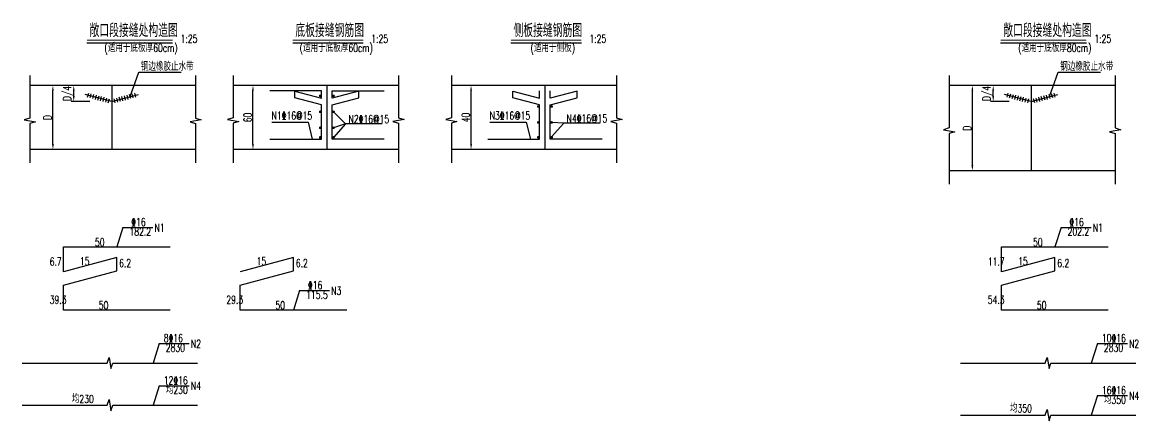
# Model space of a CAD drawing. Header units: millimetres. Extents: x 9472 to 214973, y -2225 to 22564.
# Drawn here: x 14401 to 15447, y 21599 to 21973 of the extents above; entities that cross this region are included whole.
import ezdxf

# ---------------------------------------------------------------- set-up
doc = ezdxf.new("R2010")
doc.units = ezdxf.units.MM
doc.header["$LTSCALE"] = 0.3
doc.header["$MEASUREMENT"] = 0
for name, color, linetype in [('文字', 7, 'Continuous'), ('轮廓线', 1, 'Continuous'), ('钢筋', 1, 'Continuous')]:
    doc.layers.add(name, color=color, linetype=linetype)
doc.styles.get("Standard").update_dxf_attribs({"font": 'simplex1.shx', "width": 0.7, "bigfont": 'hztxt.shx'})
doc.dimstyles.new('25', dxfattribs={"dimscale": 2.5, "dimtxt": 3, "dimasz": 2, "dimexe": 1, "dimexo": 1, "dimgap": 0.5, "dimtad": 1, "dimdec": 1, "dimdsep": 46, "dimtxsty": 'Standard', "dimcen": 0.5, "dimadec": 0, "dimazin": 0, "dimtfac": 1, "dimtdec": 1, "dimtofl": 0, "dimtmove": 2, "dimatfit": 3, "dimfxl": 0, "dimtolj": 1, "dimtzin": 0, "dimarcsym": 0})

# ---------------------------------------------------------------- blocks, each defined once
blk = doc.blocks.new('*D58')
at = {"color": 0, "lineweight": -2}
for p, q in [((14444.3, 21913.7), (14426.8, 21913.7)), ((14429.3, 21858.7), (14429.3, 21908.7)), ((14444.3, 21853.7), (14426.8, 21853.7))]:
    blk.add_line(p, q, dxfattribs=at)
at = {"color": 0}
for points in [[(14428.5, 21908.7), (14430.2, 21908.7), (14429.3, 21913.7)], [(14428.5, 21858.7), (14430.2, 21858.7), (14429.3, 21853.7)]]:
    blk.add_solid(points, dxfattribs=at)
at = {"color": 0, "insert": (14424.3, 21883.7), "char_height": 7.5, "attachment_point": 5, "rotation": 90}
blk.add_mtext('\\A1;D', dxfattribs=at)
blk = doc.blocks.new('*D59')
at = {"color": 0, "lineweight": -2}
for p, q in [((14631.8, 21913.7), (14614.3, 21913.7)), ((14616.8, 21858.7), (14616.8, 21908.7)), ((14631.8, 21853.7), (14614.3, 21853.7))]:
    blk.add_line(p, q, dxfattribs=at)
at = {"color": 0}
for points in [[(14615.9, 21908.7), (14617.6, 21908.7), (14616.8, 21913.7)], [(14615.9, 21858.7), (14617.6, 21858.7), (14616.8, 21853.7)]]:
    blk.add_solid(points, dxfattribs=at)
at = {"color": 0, "insert": (14611.8, 21883.7), "char_height": 7.5, "attachment_point": 5, "rotation": 90}
blk.add_mtext('\\A1;60', dxfattribs=at)
blk = doc.blocks.new('*D60')
at = {"color": 0, "lineweight": -2}
for p, q in [((14463.8, 21913.7), (14446.3, 21913.7)), ((14448.8, 21903.7), (14448.8, 21908.7)), ((14463.8, 21898.7), (14446.3, 21898.7))]:
    blk.add_line(p, q, dxfattribs=at)
at = {"color": 0}
for points in [[(14448, 21908.7), (14449.7, 21908.7), (14448.8, 21913.7)], [(14448, 21903.7), (14449.7, 21903.7), (14448.8, 21898.7)]]:
    blk.add_solid(points, dxfattribs=at)
at = {"color": 0, "insert": (14443.8, 21906.2), "char_height": 7.5, "attachment_point": 5, "rotation": 90}
blk.add_mtext('\\A1;D/4', dxfattribs=at)
blk = doc.blocks.new('点筋')
at = {"layer": '钢筋', "const_width": 1.25}
blk.add_lwpolyline([(-0.625, 0, 1), (0.625, 0, 1)], format="xyb", close=True, dxfattribs=at)
blk = doc.blocks.new('*D61')
at = {"color": 0, "lineweight": -2}
for p, q in [((15305.9, 21913.7), (15288.4, 21913.7)), ((15290.9, 21838.7), (15290.9, 21908.7)), ((15305.9, 21833.7), (15288.4, 21833.7))]:
    blk.add_line(p, q, dxfattribs=at)
at = {"color": 0}
for points in [[(15290, 21908.7), (15291.7, 21908.7), (15290.9, 21913.7)], [(15290, 21838.7), (15291.7, 21838.7), (15290.9, 21833.7)]]:
    blk.add_solid(points, dxfattribs=at)
at = {"color": 0, "insert": (15285.9, 21873.7), "char_height": 7.5, "attachment_point": 5, "rotation": 90}
blk.add_mtext('\\A1;D', dxfattribs=at)
blk = doc.blocks.new('*D63')
at = {"color": 0, "lineweight": -2}
for p, q in [((15325.4, 21913.7), (15307.9, 21913.7)), ((15310.4, 21903.7), (15310.4, 21908.7)), ((15325.4, 21898.7), (15307.9, 21898.7))]:
    blk.add_line(p, q, dxfattribs=at)
at = {"color": 0}
for points in [[(15309.5, 21908.7), (15311.2, 21908.7), (15310.4, 21913.7)], [(15309.5, 21903.7), (15311.2, 21903.7), (15310.4, 21898.7)]]:
    blk.add_solid(points, dxfattribs=at)
at = {"color": 0, "insert": (15305.4, 21906.2), "char_height": 7.5, "attachment_point": 5, "rotation": 90}
blk.add_mtext('\\A1;D/4', dxfattribs=at)
blk = doc.blocks.new('*D65')
at = {"color": 0, "lineweight": -2}
for p, q in [((14836.1, 21913.7), (14818.6, 21913.7)), ((14821.1, 21858.7), (14821.1, 21908.7)), ((14836.1, 21853.7), (14818.6, 21853.7))]:
    blk.add_line(p, q, dxfattribs=at)
at = {"color": 0}
for points in [[(14820.3, 21908.7), (14822, 21908.7), (14821.1, 21913.7)], [(14820.3, 21858.7), (14822, 21858.7), (14821.1, 21853.7)]]:
    blk.add_solid(points, dxfattribs=at)
at = {"color": 0, "insert": (14816.1, 21883.7), "char_height": 7.5, "attachment_point": 5, "rotation": 90}
blk.add_mtext('\\A1;40', dxfattribs=at)

msp = doc.modelspace()

# ---------------------------------------------------------------- linework, layer by layer
for p, q in [((14461.17, 21953.77), (14541.49, 21953.77)), ((14654.03, 21953.77), (14720.16, 21953.77)), ((14858.41, 21953.77), (14924.53, 21953.77)), ((15317.37, 21953.77), (15397.7, 21953.77)), ((14501.7, 21903.28), (14509.86, 21926.08)), ((14509.86, 21926.08), (14549.49, 21926.08)), ((15363.24, 21903.28), (15371.4, 21926.08)), ((15371.4, 21926.08), (15411.03, 21926.08)), ((14563.03, 21913.65), (14407.59, 21913.65)), ((14461.85, 21902.64), (14462.88, 21906.5)), ((14464.26, 21901.99), (14465.3, 21905.86)), ((14466.68, 21901.35), (14467.71, 21905.21)), ((14469.09, 21900.7), (14470.13, 21904.56)), ((14499.81, 21900.7), (14498.77, 21904.56)), ((14502.22, 21901.35), (14501.19, 21905.21)), ((14504.64, 21901.99), (14503.6, 21905.86)), ((14507.05, 21902.64), (14506.02, 21906.5)), ((14753.14, 21913.65), (14598.3, 21913.65)), ((14957.52, 21913.65), (14802.67, 21913.65)), ((15424.57, 21913.65), (15269.13, 21913.65)), ((15323.39, 21902.64), (15324.42, 21906.5)), ((15325.8, 21901.99), (15326.84, 21905.86)), ((15328.22, 21901.35), (15329.25, 21905.21)), ((15330.63, 21900.7), (15331.67, 21904.56)), ((15361.35, 21900.7), (15360.31, 21904.56)), ((15363.76, 21901.35), (15362.73, 21905.21)), ((15366.18, 21901.99), (15365.14, 21905.86)), ((15368.59, 21902.64), (15367.56, 21906.5)), ((14471.51, 21900.05), (14472.54, 21903.92)), ((14473.92, 21899.4), (14474.96, 21903.27)), ((14476.34, 21898.76), (14477.37, 21902.62)), ((14478.75, 21898.11), (14479.79, 21901.97)), ((14481.17, 21897.46), (14482.2, 21901.33)), ((14487.73, 21897.46), (14486.7, 21901.33)), ((14490.15, 21898.11), (14489.11, 21901.97)), ((14492.56, 21898.76), (14491.53, 21902.62)), ((14494.98, 21899.4), (14493.94, 21903.27)), ((14497.39, 21900.05), (14496.36, 21903.92)), ((15333.05, 21900.05), (15334.08, 21903.92)), ((15335.46, 21899.4), (15336.5, 21903.27)), ((15337.88, 21898.76), (15338.91, 21902.62)), ((15340.29, 21898.11), (15341.33, 21901.97)), ((15342.71, 21897.46), (15343.74, 21901.33)), ((15349.27, 21897.46), (15348.24, 21901.33)), ((15351.69, 21898.11), (15350.65, 21901.97)), ((15354.1, 21898.76), (15353.07, 21902.62)), ((15356.52, 21899.4), (15355.48, 21903.27)), ((15358.93, 21900.05), (15357.9, 21903.92)), ((14703.56, 21877.89), (14692.27, 21889)), ((14634.31, 21879.39), (14668.48, 21879.39)), ((14668.48, 21879.39), (14672.39, 21863.5)), ((14703.56, 21877.89), (14692.27, 21865.01)), ((14703.56, 21877.89), (14692.27, 21874)), ((14737.74, 21877.89), (14703.56, 21877.89)), ((14838.68, 21879.39), (14872.85, 21879.39)), ((14872.85, 21879.39), (14876.76, 21863.5)), ((14907.94, 21878.51), (14896.65, 21879)), ((14907.94, 21878.51), (14896.65, 21865.64)), ((14942.11, 21878.51), (14907.94, 21878.51)), ((14563.03, 21853.65), (14407.59, 21853.65)), ((14753.14, 21853.65), (14598.3, 21853.65)), ((14957.52, 21853.65), (14802.67, 21853.65)), ((15424.57, 21833.65), (15269.13, 21833.65)), ((14494.96, 21780.57), (14489.21, 21762.24)), ((14494.96, 21780.57), (14523.01, 21780.57)), ((15373.99, 21780.57), (15368.24, 21762.24)), ((15373.99, 21780.57), (15402.05, 21780.57)), ((14660.5, 21721.37), (14654.74, 21703.04)), ((14660.5, 21721.37), (14688.55, 21721.37)), ((14528.99, 21671.66), (14523.24, 21653.32)), ((14528.99, 21671.66), (14557.05, 21671.66)), ((15408.03, 21671.66), (15402.27, 21653.32)), ((15408.03, 21671.66), (15436.08, 21671.66)), ((14528.99, 21632.05), (14523.24, 21613.71)), ((14528.99, 21632.05), (14557.05, 21632.05)), ((15408.03, 21622.8), (15402.27, 21604.46)), ((15408.03, 21622.8), (15436.08, 21622.8))]:
    msp.add_line(p, q)
at = {"const_width": 1}
for points in [[(14461.17, 21956.27), (14541.49, 21956.27)], [(14654.03, 21956.27), (14720.16, 21956.27)], [(14858.41, 21956.27), (14924.53, 21956.27)], [(15317.37, 21956.27), (15397.7, 21956.27)]]:
    msp.add_lwpolyline(points, dxfattribs=at)
for points in [[(14407.59, 21923), (14407.59, 21883.17), (14402.32, 21881.42), (14412.86, 21879.67), (14407.59, 21877.92), (14407.59, 21841.24)], [(14563.03, 21923), (14563.03, 21883.17), (14568.3, 21881.42), (14557.77, 21879.67), (14563.03, 21877.92), (14563.03, 21841.24)], [(14598.3, 21923), (14598.3, 21883.46), (14593.03, 21881.7), (14603.57, 21879.96), (14598.3, 21878.21), (14598.3, 21841.24)], [(14753.14, 21923), (14753.14, 21883.46), (14758.41, 21881.7), (14747.88, 21879.96), (14753.14, 21878.21), (14753.14, 21841.24)], [(14802.67, 21923), (14802.67, 21883.46), (14797.41, 21881.7), (14807.94, 21879.96), (14802.67, 21878.21), (14802.67, 21841.24)], [(14957.52, 21923), (14957.52, 21883.46), (14962.78, 21881.7), (14952.25, 21879.96), (14957.52, 21878.21), (14957.52, 21841.24)], [(15269.13, 21923), (15269.13, 21873.86), (15263.86, 21872.11), (15274.4, 21870.37), (15269.13, 21868.61), (15269.13, 21821.24)], [(15424.57, 21923), (15424.57, 21873.86), (15429.84, 21872.11), (15419.31, 21870.37), (15424.57, 21868.61), (15424.57, 21821.24)], [(14480.17, 21653.32), (14481.92, 21658.59), (14483.67, 21648.06), (14485.42, 21653.32)], [(15359.2, 21653.32), (15360.95, 21658.59), (15362.7, 21648.06), (15364.45, 21653.32)], [(14480.17, 21613.71), (14481.92, 21618.98), (14483.67, 21608.44), (14485.42, 21613.71)], [(15359.2, 21604.46), (15360.95, 21609.73), (15362.7, 21599.19), (15364.45, 21604.46)]]:
    msp.add_lwpolyline(points)
at = {"layer": '轮廓线'}
for p, q in [((14484.45, 21898.65), (14459.45, 21905.35)), ((14484.45, 21913.65), (14484.45, 21853.65)), ((14484.45, 21898.65), (14509.45, 21905.35)), ((14686.02, 21913.65), (14686.02, 21853.65)), ((14890.4, 21913.65), (14890.4, 21853.65)), ((15345.99, 21898.65), (15320.99, 21905.35)), ((15345.99, 21913.65), (15345.99, 21833.65)), ((15345.99, 21898.65), (15370.99, 21905.35))]:
    msp.add_line(p, q, dxfattribs=at)
for points in [[(14632.49, 21863.5), (14681.02, 21863.5), (14681.02, 21895.55), (14656.02, 21902.25), (14656.02, 21908.45), (14681.02, 21901.75), (14681.02, 21908.65), (14632.49, 21908.65)], [(14739.55, 21863.5), (14691.02, 21863.5), (14691.02, 21895.55), (14716.02, 21902.25), (14716.02, 21908.45), (14691.02, 21901.75), (14691.02, 21908.65), (14739.55, 21908.65)], [(14836.87, 21863.5), (14885.4, 21863.5), (14885.4, 21895.55), (14860.4, 21902.25), (14860.4, 21908.45), (14885.4, 21901.75), (14885.4, 21908.65)], [(14943.92, 21863.5), (14895.4, 21863.5), (14895.4, 21895.55), (14920.4, 21902.25), (14920.4, 21908.45), (14895.4, 21901.75), (14895.4, 21908.65)], [(14539.21, 21703.04), (14439.21, 21703.04), (14439.21, 21726.44), (14489.21, 21739.83), (14489.21, 21752.23), (14439.21, 21738.84), (14439.21, 21762.24), (14539.21, 21762.24)], [(15418.24, 21703.04), (15318.24, 21703.04), (15318.24, 21726.44), (15368.24, 21739.83), (15368.24, 21752.23), (15318.24, 21738.84), (15318.24, 21762.24), (15418.24, 21762.24)], [(14704.74, 21703.04), (14604.74, 21703.04), (14604.74, 21726.44), (14654.74, 21739.83), (14654.74, 21752.23), (14604.74, 21738.84)], [(14400.66, 21653.32), (14480.17, 21653.32)], [(14485.42, 21653.32), (14564.93, 21653.32)], [(15279.69, 21653.32), (15359.2, 21653.32)], [(15364.45, 21653.32), (15443.96, 21653.32)], [(14400.66, 21613.71), (14480.17, 21613.71)], [(14485.42, 21613.71), (14564.93, 21613.71)], [(15279.69, 21604.46), (15359.2, 21604.46)], [(15364.45, 21604.46), (15443.96, 21604.46)]]:
    msp.add_lwpolyline(points, dxfattribs=at)

# ---------------------------------------------------------------- block references
for p in [(14679.77, 21904), (14884.15, 21894), (14679.77, 21889), (14679.77, 21874), (14884.15, 21879), (14679.77, 21865.01), (14884.15, 21865.01)]:
    msp.add_blockref('点筋', p)
at = {"xscale": -1}
for p in [(14692.27, 21904), (14896.65, 21894), (14692.27, 21889), (14692.27, 21874), (14896.65, 21879), (14692.27, 21865.01), (14896.65, 21865.01)]:
    msp.add_blockref('点筋', p, dxfattribs=at)

# ---------------------------------------------------------------- texts
at = {"layer": '文字', "width": 0.7}
for s, height, p in [('敞口段接缝处构造图', 12.5, (14463.64, 21959.11)), ('底板接缝钢筋图', 12.5, (14656.5, 21959.11)), ('侧板接缝钢筋图', 12.5, (14860.88, 21959.11)), ('敞口段接缝处构造图', 12.5, (15319.84, 21959.11)), ('1:25', 7.5, (14548.99, 21953.77)), ('1:25', 7.5, (14727.66, 21953.77)), ('1:25', 7.5, (14932.03, 21953.77)), ('1:25', 7.5, (15405.2, 21953.77)), ('(适用于底板厚60cm)', 7.5, (14477.58, 21945.26)), ('(适用于底板厚60cm)', 7.5, (14660.52, 21945.26)), ('(适用于侧板)', 7.5, (14876.81, 21945.26)), ('(适用于底板厚80cm)', 7.5, (15333.78, 21945.26)), ('钢边橡胶止水带', 7.5, (14511.63, 21927.59)), ('钢边橡胶止水带', 7.5, (15373.17, 21927.59)), ('N1%%13216@15', 7.5, (14634.21, 21881.69)), ('N2%%13216@15', 7.5, (14706.34, 21878.46)), ('N3%%13216@15', 7.5, (14838.58, 21881.69)), ('N4%%13216@15', 7.5, (14910.71, 21879.08)), ('%%13216', 7.5, (14502.7, 21781.82)), ('%%13216', 7.5, (15381.74, 21781.82)), ('182.2', 7.5, (14501.05, 21772.81)), ('N1', 7.5, (14524.62, 21776.55)), ('202.2', 7.5, (15380.08, 21772.81)), ('N1', 7.5, (15403.66, 21776.55)), ('50', 7.5, (14468.69, 21762.88)), ('50', 7.5, (15347.73, 21762.88)), ('6.7', 7.5, (14426.28, 21744.75)), ('15', 7.5, (14454.69, 21745.07)), ('6.2', 7.5, (14491.38, 21743.31)), ('15', 7.5, (14620.23, 21745.07)), ('6.2', 7.5, (14656.91, 21743.31)), ('11.7', 7.5, (15305.31, 21744.75)), ('15', 7.5, (15333.73, 21745.07)), ('6.2', 7.5, (15370.41, 21743.31)), ('%%13216', 7.5, (14668.24, 21722.62)), ('39.3', 7.5, (14426.28, 21708.95)), ('29.3', 7.5, (14591.81, 21708.95)), ('115.5', 7.5, (14666.59, 21713.61)), ('N3', 7.5, (14690.16, 21717.35)), ('54.3', 7.5, (15305.31, 21708.95)), ('50', 7.5, (14472.3, 21703.73)), ('50', 7.5, (14637.83, 21703.73)), ('50', 7.5, (15351.33, 21703.73)), ('8%%13216', 7.5, (14533.16, 21672.91)), ('N2', 7.5, (14558.66, 21667.63)), ('10%%13216', 7.5, (15412.19, 21672.91)), ('N2', 7.5, (15437.69, 21667.63)), ('2830', 7.5, (14535.08, 21663.89)), ('2830', 7.5, (15414.12, 21663.89)), ('12%%13216', 7.5, (14533.16, 21633.29)), ('均230', 7.5, (14535.08, 21624.28)), ('N4', 7.5, (14558.66, 21628.02)), ('均230', 7.5, (14447.02, 21615.81)), ('16%%13216', 7.5, (15412.19, 21624.05)), ('均350', 7.5, (15414.12, 21615.03)), ('N4', 7.5, (15437.69, 21618.77)), ('均350', 7.5, (15326.05, 21607))]:
    msp.add_text(s, height=height, dxfattribs=at).set_placement(p)

# ---------------------------------------------------------------- dimensions: what is measured, and where the dimension line sits
for base, p1, p2, text, picture, middle in [((14448.84, 21913.65), (14484.45, 21898.65), (14484.45, 21913.65), 'D/4', '*D60', (14443.84, 21906.15)), ((15310.38, 21913.65), (15345.99, 21898.65), (15345.99, 21913.65), 'D/4', '*D63', (15305.38, 21906.15)), ((14429.33, 21913.65), (14485.31, 21853.65), (14485.31, 21913.65), 'D', '*D58', (14424.33, 21883.65)), ((14616.77, 21913.65), (14675.72, 21853.65), (14686.02, 21913.65), '60', '*D59', (14611.77, 21883.65)), ((14821.14, 21913.65), (14880.09, 21853.65), (14890.4, 21913.65), '40', '*D65', (14816.14, 21883.65)), ((15290.87, 21913.65), (15346.85, 21833.65), (15346.85, 21913.65), 'D', '*D61', (15285.87, 21873.65))]:
    dim = msp.add_linear_dim(base=base, p1=p1, p2=p2, angle=90, text=text, dimstyle='25')
    dim.commit()
    dim.dimension.update_dxf_attribs({"geometry": picture, "text_midpoint": middle})

doc.saveas('drawing.dxf')
